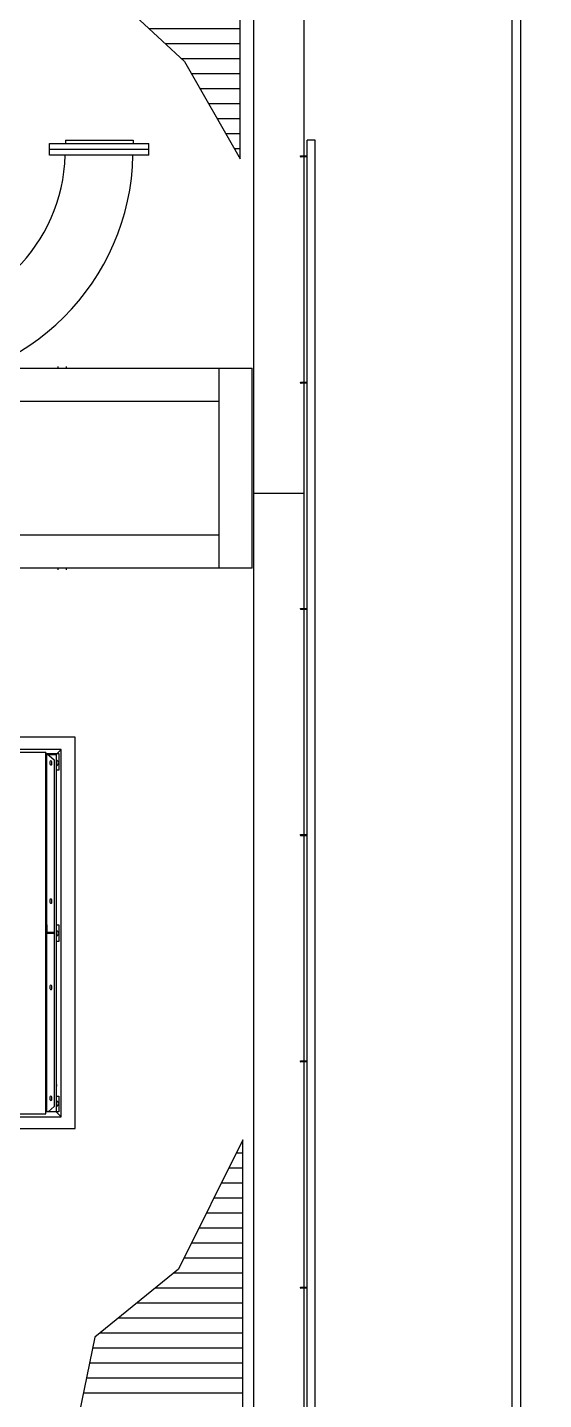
# Model space of a CAD drawing. Header units: metres. Extents: x 0 to 63075, y 0 to 44550.
# Drawn here: x 60961 to 61426, y 37241 to 38478 of the extents above; entities that cross this region are included whole.
import ezdxf

# ---------------------------------------------------------------- set-up
doc = ezdxf.new("R2010")
doc.units = ezdxf.units.M
doc.header["$LTSCALE"] = 75
for name, color, linetype in [('GSB', 7, 'Continuous'), ('ML6', 1, 'Continuous'), ('SDM', 7, 'Continuous'), ('SL1', 8, 'Continuous')]:
    doc.layers.add(name, color=color, linetype=linetype)
doc.styles.add('ROMANS', font='ROMANS.SHX')
doc.dimstyles.new('75___1-75', dxfattribs={"dimscale": 75, "dimtxt": 2.5, "dimasz": 2, "dimexe": 1.5, "dimexo": 1, "dimgap": 0.5, "dimtad": 1, "dimdec": 0, "dimzin": 12, "dimtxsty": 'ROMANS', "dimcen": 0, "dimclrd": 256, "dimclre": 256, "dimclrt": 3, "dimazin": 3, "dimtfac": 1, "dimtdec": 0, "dimtmove": 0, "dimatfit": 0, "dimfxl": 1, "dimlwd": -1, "dimlwe": -1, "dimarcsym": 0})
pattern_1 = [(359.99813, (326091.565, -18363.04), (0.00294, 90), [])]

# ---------------------------------------------------------------- blocks, each defined once
blk = doc.blocks.new('A$C6bae614f')
at = {"layer": 'SL1'}
h = blk.add_hatch(dxfattribs=at)
h.set_pattern_fill('_USER', color=256, scale=90, angle=-0.00187, style=0, pattern_type=0)
h.set_pattern_definition(pattern_1)
h.paths.add_polyline_path([(421387.8, 30260.9), (421387.9, 33754.9), (421001.2, 32979.4), (420499.4, 32570.6), (420373.4, 31955.6), (420516, 31343.3), (421053.1, 30843.8)])
h = blk.add_hatch(dxfattribs=at)
h.set_pattern_fill('_USER', color=256, scale=90, angle=-0.00187, style=0, pattern_type=0)
h.set_pattern_definition(pattern_1)
h.paths.add_polyline_path([(421403.5, 20876), (421403.6, 24370.1), (421016.8, 23594.6), (420515, 23185.8), (420389, 22570.8), (420531.6, 21958.5), (421068.7, 21459)])
for p, q in [((421469.5, 17752.7), (421470.6, 50902.7)), ((421770.6, 50902.7), (421769.5, 17752.7)), ((423019.5, 17752.7), (423020.6, 50902.7)), ((423070.6, 50902.6), (423069.5, 17752.6)), ((420242.5, 30281.7), (420242.5, 30351.8)), ((420242.5, 30351.8), (420839.4, 30351.8)), ((420839.4, 30316.7), (420242.5, 30316.7)), ((420337.8, 30371.3), (420744.2, 30371.3)), ((420337.8, 30371.3), (420337.8, 30351.8)), ((420744.2, 30371.3), (420744.2, 30351.8)), ((420839.4, 30281.7), (420839.4, 30351.8)), ((421788.7, 19768.7), (421789, 30371.3)), ((421837.3, 30371.3), (421789, 30371.3)), ((421836.9, 19744.6), (421837.3, 30371.3)), ((420839.4, 30281.7), (420242.5, 30281.7)), ((421749.4, 30277.8), (421789, 30277.8)), ((421749.4, 30274.6), (421749.4, 30277.8)), ((421789, 30271.4), (421752.6, 30271.4)), ((415452.1, 29002.9), (421459.9, 29002.7)), ((420294.9, 29002.7), (420294.9, 29012.7)), ((420344.9, 29002.7), (420344.9, 29012.7)), ((421259.9, 29002.7), (421259.8, 27802.7)), ((421459.8, 27802.7), (421459.9, 29002.7)), ((421749.4, 28916.3), (421749.4, 28919.4)), ((421749.4, 28919.4), (421789, 28919.4)), ((421789, 28913.1), (421752.6, 28913.1)), ((421259.9, 28802.7), (415452, 28802.9)), ((421769.9, 28251.5), (421469.9, 28251.5)), ((416494.9, 28002.9), (421259.9, 28002.7)), ((421459.8, 27802.7), (415452, 27802.9)), ((420294.8, 27792.7), (420294.8, 27802.7)), ((420344.8, 27792.7), (420344.8, 27802.7)), ((421749.3, 27561.1), (421788.9, 27561.1)), ((421749.3, 27557.9), (421749.3, 27561.1)), ((421788.9, 27554.8), (421752.5, 27554.8)), ((420396.8, 26787.7), (419046.8, 26787.8)), ((420396.7, 24437.7), (420396.8, 26787.7)), ((420312.8, 26713.2), (419889.4, 26713.3)), ((420221.3, 26695.7), (419971.3, 26695.8)), ((420221.2, 24525.7), (420221.3, 26695.7)), ((420223.3, 26689.5), (420223.3, 25660.7)), ((420226.3, 26689.5), (420223.3, 26689.5)), ((420226.3, 25660.7), (420226.3, 26689.5)), ((420226.3, 26689.5), (420271.3, 26651.8)), ((420312.8, 26713.2), (420288.8, 26689.2)), ((420312.7, 24508.3), (420312.8, 26713.2)), ((420221.3, 26689.2), (420223.3, 26689.2)), ((420221.3, 26683.2), (420223.3, 26683.2)), ((420226.7, 26689.2), (420298.8, 26689.2)), ((420233.8, 26683.2), (420282.8, 26683.2)), ((420245.3, 26640.2), (420245.3, 26627.2)), ((420257.3, 26627.2), (420257.3, 26640.2)), ((420271.3, 26651.8), (420271.3, 25615.7)), ((420282.8, 26683.2), (420282.7, 24538.2)), ((420298.8, 26689.2), (420298.8, 26589.2)), ((420298.8, 26589.2), (420282.8, 26589.2)), ((421749.3, 26202.8), (421788.9, 26202.8)), ((421749.3, 26199.6), (421749.3, 26202.8)), ((421788.9, 26196.4), (421752.5, 26196.4)), ((420245.3, 25810.2), (420245.3, 25797.2)), ((420257.3, 25797.2), (420257.3, 25810.2)), ((420228.3, 25660.7), (420223.3, 25660.7)), ((420228.3, 25615.7), (420228.3, 25660.7)), ((420282.8, 25660.7), (420298.8, 25660.7)), ((420298.8, 25660.7), (420298.8, 25560.7)), ((420223.3, 25615.7), (420223.2, 24538.2)), ((420273.3, 25615.7), (420223.3, 25615.7)), ((420223.3, 25610.7), (420273.3, 25610.7)), ((420226.2, 24538.2), (420226.3, 25615.7)), ((420248.3, 25610.7), (420248.3, 25615.7)), ((420271.3, 25610.7), (420271.2, 24569.7)), ((420273.3, 25610.7), (420273.3, 25615.7)), ((420298.8, 25560.7), (420282.8, 25560.7)), ((420245.3, 25292.2), (420245.3, 25279.2)), ((420257.3, 25279.2), (420257.3, 25292.2)), ((421749.3, 24844.5), (421788.8, 24844.5)), ((421749.3, 24841.3), (421749.3, 24844.5)), ((421788.8, 24838.1), (421752.4, 24838.1)), ((420282.7, 24701.9), (420284.8, 24701.9)), ((420284.8, 24691.9), (420282.7, 24691.9)), ((420282.7, 24632.2), (420298.7, 24632.2)), ((420284.8, 24701.9), (420284.8, 24691.9)), ((420298.7, 24632.2), (420298.7, 24538.2)), ((420271.2, 24569.7), (420233.8, 24538.2)), ((420245.2, 24626.2), (420245.2, 24613.2)), ((420257.2, 24613.2), (420257.2, 24626.2)), ((419302.7, 24508.3), (420312.7, 24508.3)), ((419971.2, 24525.8), (420221.2, 24525.7)), ((420298.7, 24538.2), (420221.2, 24538.2)), ((420282.8, 24538.2), (420312.7, 24508.3)), ((419214.6, 24437.8), (420396.7, 24437.7)), ((421749.2, 23483), (421749.2, 23486.1)), ((421749.2, 23486.1), (421788.8, 23486.1)), ((421788.8, 23479.8), (421752.4, 23479.8))]:
    blk.add_line(p, q, dxfattribs=at)
for points in [[(421387.8, 30260.9), (421387.9, 33754.9), (421001.2, 32979.4), (420499.4, 32570.6), (420373.4, 31955.6), (420516, 31343.3), (421053.1, 30843.8)], [(421403.5, 20876), (421403.6, 24370.1), (421016.8, 23594.6), (420515, 23185.8), (420389, 22570.8), (420531.6, 21958.5), (421068.7, 21459)]]:
    blk.add_lwpolyline(points, close=True, dxfattribs=at)
for centre, radius, start, end in [((419327, 30311.8), 1010.8, 271.70127, 358.29499), ((419327, 30311.8), 1417.2, 271.21278, 358.78347), ((421752.6, 30274.6), 3.17, 179.99813, 269.99813), ((421752.6, 28916.3), 3.17, 179.99813, 269.99813), ((421752.5, 27557.9), 3.17, 179.99813, 269.99813), ((420251.3, 26640.2), 6, 359.99813, 179.99813), ((420251.3, 26627.2), 6, 179.99813, 359.99813), ((420278.8, 26633.2), 17.5, 283.21111, 76.78515), ((421752.5, 26199.6), 3.17, 179.99813, 269.99813), ((420251.3, 25810.2), 6, 359.99813, 179.99813), ((420251.3, 25797.2), 6, 179.99813, 359.99813), ((420278.8, 25610.7), 17.5, 283.21111, 76.78515), ((420251.3, 25292.2), 6, 359.99813, 179.99813), ((420251.3, 25279.2), 6, 179.99813, 359.99813), ((421752.4, 24841.3), 3.17, 179.99813, 269.99813), ((420251.2, 24626.2), 6, 359.99813, 179.99813), ((420251.2, 24613.2), 6, 179.99813, 359.99813), ((420278.7, 24588.2), 17.5, 283.21111, 76.78515), ((421752.4, 23483), 3.17, 179.99813, 269.99813)]:
    blk.add_arc(centre, radius, start, end, dxfattribs=at)
blk = doc.blocks.new('zw$15D4')
at = {"layer": 'ML6', "xscale": 0.2502808837766805, "yscale": 0.2502808837766805, "zscale": 0.2502808837766805}
blk.add_blockref('A$C6bae614f', (-85544.7, -3177.3), dxfattribs=at)

msp = doc.modelspace()

# ---------------------------------------------------------------- block references
at = {"layer": 'GSB', "xscale": 0.6000000000000068, "yscale": 0.6000000000000068, "zscale": 0.6000000000000068}
msp.add_blockref('zw$15D4', (49200, 35721.6), dxfattribs=at)

# ---------------------------------------------------------------- leaders
at = {"layer": 'SDM'}
msp.add_leader([(60354.8, 38154.3), (59453.1, 42438.7), (62243.4, 42438.7)], dimstyle='75___1-75', override={"dimtad": 0}, dxfattribs=at)

doc.saveas('drawing.dxf')
